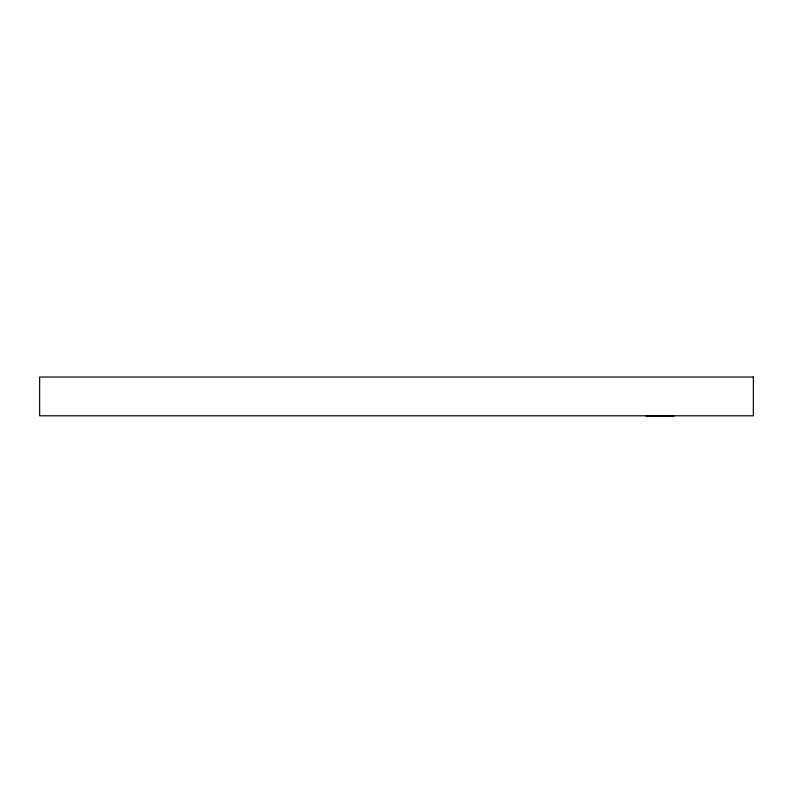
<?xml version="1.0" encoding="UTF-8"?>
<svg xmlns="http://www.w3.org/2000/svg" width="793" height="793" viewBox="0 0 793 793"><rect width="100%" height="100%" fill="white"/><g stroke="black" fill="none" stroke-linecap="round" stroke-linejoin="round"><path stroke-width="1.19" d="M645.839 415.968L674.129 415.968M753.35 377.032L39.65 377.032L39.65 415.79L753.35 415.79L753.35 377.032"/></g></svg>
